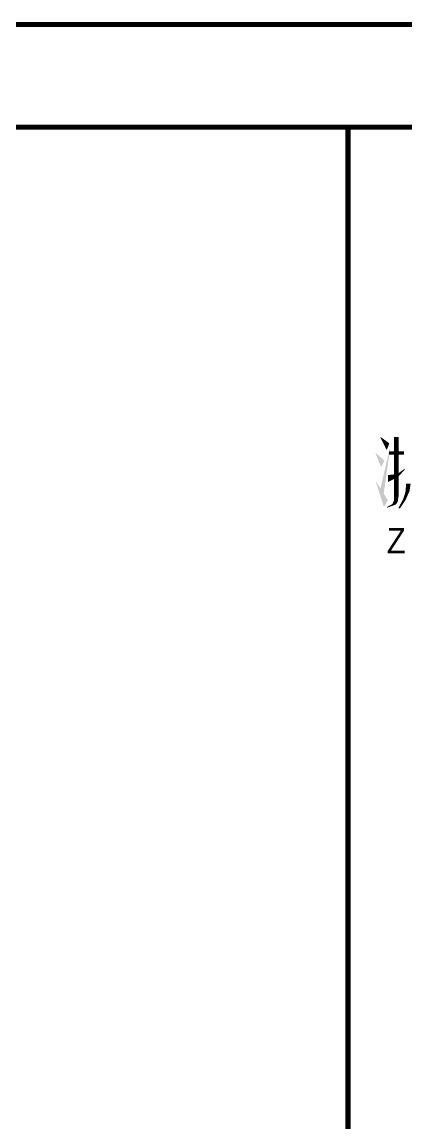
# Model space of a CAD drawing. Extents: x -452079 to 117456, y 3902 to 836955.
# Drawn here: x -274337 to -272466, y 171762 to 177127 of the extents above; entities that cross this region are included whole.
import ezdxf
from ezdxf.enums import TextEntityAlignment as Align

# ---------------------------------------------------------------- set-up
doc = ezdxf.new("R2010")
doc.units = 0
doc.header["$LTSCALE"] = 1000
doc.header["$MEASUREMENT"] = 0
doc.layers.add('0-cxFrame', color=155, linetype='Continuous')
doc.layers.add('A-AXIS-SYMB', color=3, linetype='Continuous')
doc.layers.add('0-cxText', color=131, linetype='Continuous', lineweight=25)
doc.styles.add('cx_tuming', font='')
doc.styles.add('cx_tuqian1', font='')
doc.styles.add('黑体', font='', dxfattribs={"height": 12})
doc.styles.get('cx_tuming').set_extended_font_data('SimHei')
doc.styles.get('cx_tuqian1').set_extended_font_data('SimSun')
doc.styles.get('黑体').set_extended_font_data('SimHei')

# ---------------------------------------------------------------- blocks, each defined once
blk = doc.blocks.new('zjcx_TT(Dragon)')
at = {"color": 7}
for points, const_width in [([(-6530, -3023), (-6530, -3604)], 43.3), ([(-6600, -3178), (-6454, -3178)], 32.5)]:
    blk.add_lwpolyline(points, dxfattribs=dict(at, const_width=const_width))
at = {"const_width": 25}
for points in [[(-6602, -3923), (-6454, -3923)], [(-6601, -4138), (-6466, -3930)], [(-6613, -4145), (-6450, -4145)]]:
    blk.add_lwpolyline(points, dxfattribs=at)
at = {"color": 7}
for points in [[(-6683, -3023), (-6685, -3026), (-6598, -3085), (-6623, -3150)], [(-6729, -3180), (-6732, -3183), (-6646, -3254), (-6678, -3316)], [(-6590, -3136), (-6595, -3136), (-6653, -3575), (-6684, -3526)], [(-6546, -3387), (-6612, -3395), (-6543, -3428), (-6612, -3463)], [(-6450, -3333), (-6517, -3382), (-6447, -3342), (-6518, -3416)], [(-6727, -3457), (-6730, -3458), (-6612, -3640), (-6650, -3707)], [(-6391, -3479), (-6434, -3479), (-6401, -3550), (-6440, -3555)], [(-6515, -3651), (-6553, -3642), (-6534, -3681), (-6567, -3676)], [(-6509, -3604), (-6552, -3604), (-6515, -3651), (-6553, -3642)], [(-6439, -3636), (-6462, -3627), (-6494, -3719), (-6511, -3719)], [(-6401, -3550), (-6440, -3555), (-6439, -3636), (-6462, -3627)], [(-6534, -3681), (-6567, -3676), (-6619, -3713), (-6623, -3708)]]:
    blk.add_solid(points, dxfattribs=at)
at = {"layer": '0-cxFrame', "const_width": 30}
blk.add_lwpolyline([(-7000, -10200), (0, -10200), (0, 0), (-7000, 0)], close=True, dxfattribs=at)
blk = doc.blocks.new('zjcx_T0(Dragon)')
at = {"layer": '0-cxFrame', "const_width": 50}
blk.add_lwpolyline([(0, 82100), (-7000, 82100), (-7000, 0), (0, 0)], close=True, dxfattribs=at)
at = {"layer": '0-cxFrame'}
blk.add_blockref('zjcx_TT(Dragon)', (0, 82100), dxfattribs=at)
blk = doc.blocks.new('TK22.A0 L(Dragon)')
at = {"layer": '0-cxFrame', "color": 7, "const_width": 0.5}
blk.add_lwpolyline([(0, 0), (-1189, 0), (-1189, 841), (0, 841)], close=True, dxfattribs=at)
at = {"layer": '0-cxFrame', "const_width": 0.5}
for points in [[(-80, 10), (-1169, 10), (-1169, 831), (-80, 831)], [(-10, 10), (-80, 10), (-80, 831), (-10, 831)]]:
    blk.add_lwpolyline(points, close=True, dxfattribs=at)
at = {"layer": '0-cxFrame', "xscale": 0.01, "yscale": 0.01, "zscale": 0.01}
blk.add_blockref('zjcx_T0(Dragon)', (-10, 10), dxfattribs=at)
at = {"style": '黑体', "flags": 4}
blk.add_attdef('图幅', text='', height=3.3, dxfattribs=at).set_placement((-40, 3), align=Align.RIGHT)
at = {"layer": '0-cxText', "flags": 4}
for tag, height, style, p in [('建设单位', 3.5, 'cx_tuming', (-45, 240)), ('项目名称', 3.5, 'cx_tuming', (-45, 210)), ('子项名称', 3.5, 'cx_tuming', (-45, 180)), ('工程编号', 3.3, 'cx_tuqian1', (-35, 165)), ('图名1', 3.5, 'cx_tuming', (-45, 87)), ('图名2', 3.5, 'cx_tuming', (-45, 79)), ('图名3', 3.5, 'cx_tuming', (-45, 71)), ('出图日期', 3.3, 'cx_tuqian1', (-39, 60)), ('专业', 3.3, 'cx_tuqian1', (-55, 52)), ('图号', 3.3, 'cx_tuqian1', (-55, 44)), ('版次', 3.3, 'cx_tuqian1', (-20, 44))]:
    blk.add_attdef(tag, text='', height=height, dxfattribs=dict(at, style=style)).set_placement(p, align=Align.MIDDLE)

msp = doc.modelspace()

# ---------------------------------------------------------------- linework, layer by layer
at = {"layer": 'A-AXIS-SYMB'}
msp.add_lwpolyline([(-328198.56, 135064.62), (-268748.56, 135064.62), (-268748.56, 177114.62), (-328198.56, 177114.62)], close=True, dxfattribs=at)

# ---------------------------------------------------------------- block references
at = {"layer": '0-cxFrame', "xscale": 50, "yscale": 50, "zscale": 50}
msp.add_blockref('TK22.A0 L(Dragon)', (-268748.56, 135064.62), dxfattribs=at)

doc.saveas('drawing.dxf')
